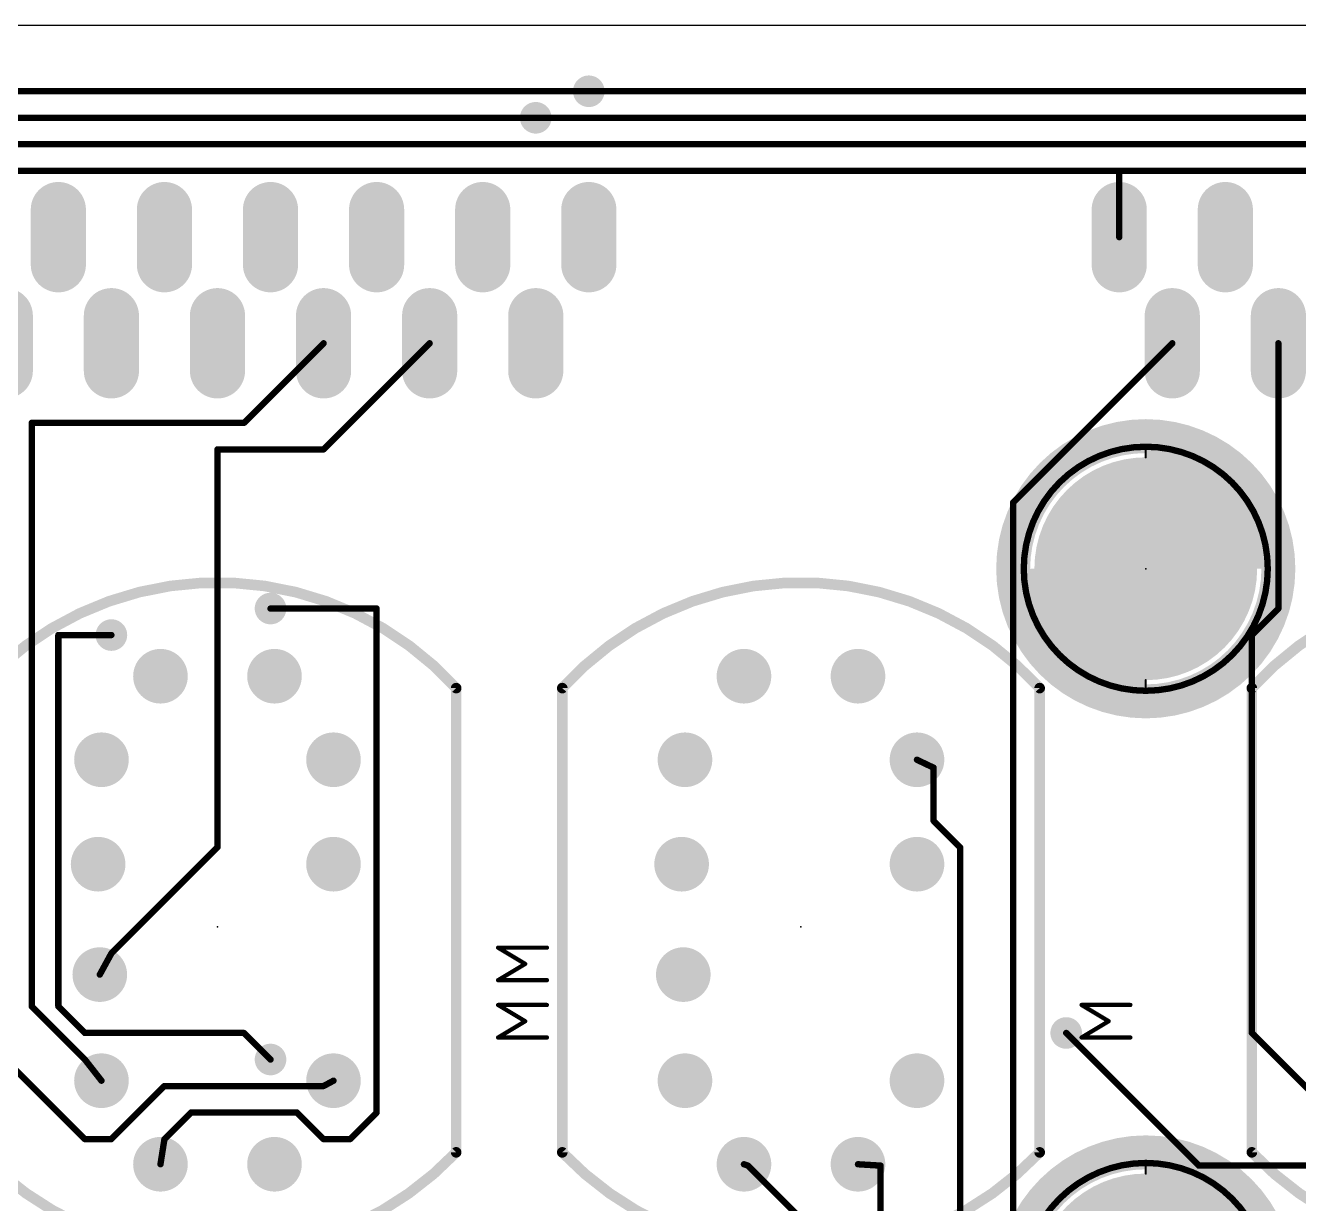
# Model space of a CAD drawing. Extents: x 19.1 to 113, y 9.2 to 52.1.
# Drawn here: x 53.82 to 84.3, y 23.86 to 52.06 of the extents above; entities that cross this region are included whole.
import ezdxf

# ---------------------------------------------------------------- set-up
doc = ezdxf.new("R2010")
doc.units = 0
for name, color, linetype in [('1', 22, 'CONTINUOUS'), ('17', 82, 'CONTINUOUS'), ('18', 82, 'CONTINUOUS'), ('20', 30, 'CONTINUOUS'), ('21', 253, 'CONTINUOUS'), ('23', 7, 'CONTINUOUS'), ('25', 253, 'CONTINUOUS'), ('39', 22, 'CONTINUOUS'), ('51', 253, 'CONTINUOUS')]:
    doc.layers.add(name, color=color, linetype=linetype)

# ---------------------------------------------------------------- blocks, each defined once
blk = doc.blocks.new('ROUNDP')
at = {"const_width": 0.5}
blk.add_lwpolyline([(0, -0.25, 1), (0, 0.25, 1), (0, -0.25)], format="xyb", dxfattribs=at)
blk = doc.blocks.new('LONGP100')
at = {"const_width": 1}
blk.add_lwpolyline([(-0.5, 0), (0.5, 0)], dxfattribs=at)
at = {"const_width": 0.5}
for points in [[(-0.5, 0.25, 1), (-0.5, -0.25)], [(0.5, -0.25, 1), (0.5, 0.25)]]:
    blk.add_lwpolyline(points, format="xyb", dxfattribs=at)
blk = doc.blocks.new('ROUNDV')
at = {"const_width": 0.5}
blk.add_lwpolyline([(0, -0.25, 1), (0, 0.25, 1), (0, -0.25)], format="xyb", dxfattribs=at)

msp = doc.modelspace()

# ---------------------------------------------------------------- linework, layer by layer
at = {"layer": '1', "const_width": 0.1524}
for points in [[(67.31, 50.4825), (39.6875, 50.4825)], [(97.79, 50.4825), (67.31, 50.4825)], [(66.04, 49.8475), (38.4175, 49.8475)], [(96.52, 49.8475), (66.04, 49.8475)], [(110.8075, 49.2125), (50.8, 49.2125)], [(80.01, 48.5775), (49.53, 48.5775)], [(110.8075, 48.5775), (80.01, 48.5775)], [(80.01, 46.99), (80.01, 48.5775)], [(60.96, 44.45), (59.055, 42.545)], [(63.5, 44.45), (60.96, 41.91)], [(77.47, 40.64), (81.28, 44.45)], [(83.82, 44.45), (83.82, 38.1)], [(53.975, 42.545), (53.975, 28.575)], [(59.055, 42.545), (53.975, 42.545)], [(58.42, 41.91), (58.42, 32.385)], [(60.96, 41.91), (58.42, 41.91)], [(77.47, 18.415), (77.47, 40.64)], [(59.69, 38.1), (62.23, 38.1)], [(62.23, 38.1), (62.23, 26.035)], [(83.82, 38.1), (83.185, 37.465)], [(54.61, 37.465), (54.61, 28.575)], [(55.88, 37.465), (54.61, 37.465)], [(83.185, 37.465), (83.185, 27.94)], [(75.565, 34.29), (75.1674, 34.48)], [(75.565, 33.02), (75.565, 34.29)], [(76.2, 32.385), (75.565, 33.02)], [(58.42, 32.385), (55.88, 29.845)], [(76.2, 14.2875), (76.2, 32.385)], [(55.88, 29.845), (55.6024, 29.3375)], [(53.975, 28.575), (55.245, 27.305)], [(54.61, 28.575), (55.245, 27.94)], [(55.245, 27.94), (59.055, 27.94)], [(59.055, 27.94), (59.69, 27.305)], [(78.74, 27.94), (81.915, 24.765)], [(83.185, 27.94), (85.725, 25.4)], [(53.34, 27.305), (55.245, 25.4)], [(55.245, 27.305), (55.6424, 26.7975)], [(60.96, 26.67), (61.1974, 26.7975)], [(55.88, 25.4), (57.15, 26.67)], [(57.15, 26.67), (60.96, 26.67)], [(57.785, 26.035), (57.15, 25.4)], [(60.325, 26.035), (57.785, 26.035)], [(60.96, 25.4), (60.325, 26.035)], [(62.23, 26.035), (61.595, 25.4)], [(55.245, 25.4), (55.88, 25.4)], [(57.15, 25.4), (57.0549, 24.7975)], [(61.595, 25.4), (60.96, 25.4)], [(71.12, 24.765), (71.0249, 24.7975)], [(72.39, 23.495), (71.12, 24.765)], [(74.295, 24.765), (73.7549, 24.7975)], [(74.295, 17.145), (74.295, 24.765)], [(81.915, 24.765), (86.995, 24.765)]]:
    msp.add_lwpolyline(points, dxfattribs=at)
at = {"layer": '1', "const_width": 0.0762}
for points in [[(67.31, 50.5206, 1), (67.31, 50.4444)], [(67.31, 50.4444, 1), (67.31, 50.5206)], [(66.04, 49.8856, 1), (66.04, 49.8094)], [(66.04, 49.8094, 1), (66.04, 49.8856)], [(80.01, 48.6156, 1), (80.01, 48.5394)], [(80.0481, 48.5775, 1), (79.9719, 48.5775)], [(80.01, 48.5394, 1), (80.01, 48.6156)], [(79.9719, 46.99, 1), (80.0481, 46.99)], [(60.9869, 44.4231, 1), (60.9331, 44.4769)], [(63.5269, 44.4231, 1), (63.4731, 44.4769)], [(81.3069, 44.4231, 1), (81.2531, 44.4769)], [(83.8581, 44.45, 1), (83.7819, 44.45)], [(54.0131, 42.545, 1), (53.9369, 42.545)], [(53.975, 42.5831, 1), (53.975, 42.5069)], [(59.0281, 42.5719, 1), (59.0819, 42.5181)], [(59.055, 42.5069, 1), (59.055, 42.5831)], [(58.4581, 41.91, 1), (58.3819, 41.91)], [(58.42, 41.9481, 1), (58.42, 41.8719)], [(60.9331, 41.9369, 1), (60.9869, 41.8831)], [(60.96, 41.8719, 1), (60.96, 41.9481)], [(77.5081, 40.64, 1), (77.4319, 40.64)], [(77.4431, 40.6669, 1), (77.4969, 40.6131)], [(59.69, 38.1381, 1), (59.69, 38.0619)], [(62.2681, 38.1, 1), (62.1919, 38.1)], [(62.23, 38.0619, 1), (62.23, 38.1381)], [(83.7819, 38.1, 1), (83.8581, 38.1)], [(83.8469, 38.0731, 1), (83.7931, 38.1269)], [(54.6481, 37.465, 1), (54.5719, 37.465)], [(54.61, 37.5031, 1), (54.61, 37.4269)], [(55.88, 37.4269, 1), (55.88, 37.5031)], [(83.2231, 37.465, 1), (83.1469, 37.465)], [(83.1581, 37.4919, 1), (83.2119, 37.4381)], [(75.1838, 34.5144, 1), (75.151, 34.4456)], [(75.6031, 34.29, 1), (75.5269, 34.29)], [(75.5486, 34.2556, 1), (75.5814, 34.3244)], [(75.5269, 33.02, 1), (75.6031, 33.02)], [(75.5919, 33.0469, 1), (75.5381, 32.9931)], [(58.3819, 32.385, 1), (58.4581, 32.385)], [(58.4469, 32.3581, 1), (58.3931, 32.4119)], [(76.2381, 32.385, 1), (76.1619, 32.385)], [(76.1731, 32.3581, 1), (76.2269, 32.4119)], [(55.8531, 29.8719, 1), (55.9069, 29.8181)], [(55.9134, 29.8267, 1), (55.8466, 29.8633)], [(55.569, 29.3558, 1), (55.6358, 29.3192)], [(53.9369, 28.575, 1), (54.0131, 28.575)], [(54.0019, 28.6019, 1), (53.9481, 28.5481)], [(54.5719, 28.575, 1), (54.6481, 28.575)], [(54.6369, 28.6019, 1), (54.5831, 28.5481)], [(55.245, 27.9781, 1), (55.245, 27.9019)], [(55.2181, 27.9131, 1), (55.2719, 27.9669)], [(59.0819, 27.9669, 1), (59.0281, 27.9131)], [(59.055, 27.9019, 1), (59.055, 27.9781)], [(78.7669, 27.9669, 1), (78.7131, 27.9131)], [(83.1469, 27.94, 1), (83.2231, 27.94)], [(83.2119, 27.9669, 1), (83.1581, 27.9131)], [(55.275, 27.3285, 1), (55.215, 27.2815)], [(55.2181, 27.2781, 1), (55.2719, 27.3319)], [(59.6631, 27.2781, 1), (59.7169, 27.3319)], [(55.6124, 26.774, 1), (55.6724, 26.821)], [(61.2154, 26.7639, 1), (61.1794, 26.8311)], [(57.15, 26.7081, 1), (57.15, 26.6319)], [(57.1769, 26.6431, 1), (57.1231, 26.6969)], [(60.942, 26.7036, 1), (60.978, 26.6364)], [(60.96, 26.6319, 1), (60.96, 26.7081)], [(57.785, 26.0731, 1), (57.785, 25.9969)], [(57.8119, 26.0081, 1), (57.7581, 26.0619)], [(60.3519, 26.0619, 1), (60.2981, 26.0081)], [(60.325, 25.9969, 1), (60.325, 26.0731)], [(62.1919, 26.035, 1), (62.2681, 26.035)], [(62.2569, 26.0081, 1), (62.2031, 26.0619)], [(55.245, 25.4381, 1), (55.245, 25.3619)], [(55.2181, 25.3731, 1), (55.2719, 25.4269)], [(55.8531, 25.4269, 1), (55.9069, 25.3731)], [(55.88, 25.3619, 1), (55.88, 25.4381)], [(57.1231, 25.4269, 1), (57.1769, 25.3731)], [(57.1876, 25.3941, 1), (57.1124, 25.4059)], [(60.96, 25.4381, 1), (60.96, 25.3619)], [(60.9331, 25.3731, 1), (60.9869, 25.4269)], [(61.5681, 25.4269, 1), (61.6219, 25.3731)], [(61.595, 25.3619, 1), (61.595, 25.4381)], [(57.0173, 24.8034, 1), (57.0925, 24.7916)], [(71.0372, 24.8336, 1), (71.0126, 24.7614)], [(71.1469, 24.7919, 1), (71.0931, 24.7381)], [(71.1077, 24.7289, 1), (71.1323, 24.8011)], [(73.7572, 24.8355, 1), (73.7526, 24.7595)], [(74.3331, 24.765, 1), (74.2569, 24.765)], [(74.2927, 24.727, 1), (74.2973, 24.803)], [(81.915, 24.8031, 1), (81.915, 24.7269)], [(81.8881, 24.7381, 1), (81.9419, 24.7919)]]:
    msp.add_lwpolyline(points, format="xyb", dxfattribs=at)
at = {"layer": '20'}
msp.add_line((113.01, 52.0575), (19.05, 52.0575), dxfattribs=at)
at = {"layer": '21'}
for points, const_width in [([(80.645, 36.1315, 1), (80.645, 41.9735, 1), (80.645, 36.1315)], 0.1524), ([(80.6577, 41.9735, 1), (80.6323, 41.9735)], 0.0254), ([(80.6323, 41.7195, 1), (80.6577, 41.7195)], 0.0254), ([(80.645, 37.5525, 1), (80.645, 40.5525, 1), (80.645, 37.5525)], 0.2032), ([(64.1349, 36.195, 0.4424), (52.7049, 36.195)], 0.254), ([(78.1049, 36.195, 0.4424), (66.6749, 36.195)], 0.254), ([(94.6149, 36.195, 0.4424), (83.1849, 36.195)], 0.254), ([(64.1984, 36.195, 1), (64.0714, 36.195)], 0.127), ([(64.0879, 36.1523, 1), (64.1819, 36.2377)], 0.127), ([(66.7384, 36.195, 1), (66.6114, 36.195)], 0.127), ([(66.6279, 36.2377, 1), (66.7219, 36.1523)], 0.127), ([(66.7385, 36.195, 1), (66.6115, 36.195)], 0.127), ([(78.1684, 36.195, 1), (78.0414, 36.195)], 0.127), ([(78.0579, 36.1523, 1), (78.1519, 36.2377)], 0.127), ([(80.6577, 36.3855, 1), (80.6323, 36.3855)], 0.0254), ([(83.2484, 36.195, 1), (83.1214, 36.195)], 0.127), ([(83.1379, 36.2377, 1), (83.2319, 36.1523)], 0.127), ([(83.2485, 36.195, 1), (83.1215, 36.195)], 0.127), ([(80.6323, 36.1315, 1), (80.6577, 36.1315)], 0.0254), ([(52.7049, 25.0825, 0.4279), (64.1349, 25.0825)], 0.254), ([(64.0714, 25.0825, 1), (64.1984, 25.0825)], 0.127), ([(64.1808, 25.0387, 1), (64.089, 25.1263)], 0.127), ([(66.6749, 25.0825, 0.4279), (78.1049, 25.0825)], 0.254), ([(66.6114, 25.0825, 1), (66.7384, 25.0825)], 0.127), ([(66.7208, 25.1263, 1), (66.629, 25.0387)], 0.127), ([(66.6115, 25.0825, 1), (66.7385, 25.0825)], 0.127), ([(78.0414, 25.0825, 1), (78.1684, 25.0825)], 0.127), ([(78.1508, 25.0387, 1), (78.059, 25.1263)], 0.127), ([(83.1849, 25.0825, 0.4279), (94.6149, 25.0825)], 0.254), ([(83.1214, 25.0825, 1), (83.2484, 25.0825)], 0.127), ([(83.2308, 25.1263, 1), (83.139, 25.0387)], 0.127), ([(83.1215, 25.0825, 1), (83.2485, 25.0825)], 0.127), ([(80.645, 18.9865, 1), (80.645, 24.8285, 1), (80.645, 18.9865)], 0.1524), ([(80.6577, 24.8285, 1), (80.6323, 24.8285)], 0.0254), ([(80.6323, 24.5745, 1), (80.6577, 24.5745)], 0.0254)]:
    msp.add_lwpolyline(points, format="xyb", dxfattribs=dict(at, const_width=const_width))
for points, const_width in [([(80.645, 41.9735), (80.645, 41.7195)], 0.0508), ([(64.1349, 25.0825), (64.1349, 36.195)], 0.254), ([(66.6749, 36.195), (66.6749, 25.0825)], 0.254), ([(66.675, 25.0825), (66.675, 36.195)], 0.254), ([(78.1049, 25.0825), (78.1049, 36.195)], 0.254), ([(80.645, 36.3855), (80.645, 36.1315)], 0.0508), ([(83.1849, 36.195), (83.1849, 25.0825)], 0.254), ([(83.185, 25.0825), (83.185, 36.195)], 0.254), ([(80.645, 24.8285), (80.645, 24.5745)], 0.0508)]:
    msp.add_lwpolyline(points, dxfattribs=dict(at, const_width=const_width))
at = {"layer": '23'}
for p in [(80.645, 39.0525), (58.42, 30.48), (72.39, 30.48)]:
    msp.add_point(p, dxfattribs=at)
at = {"layer": '25', "const_width": 0.1016}
for points in [[(65.7874, 29.5931), (65.1383, 29.9825)], [(65.1383, 29.9825), (66.3067, 29.9825)], [(65.1383, 29.2036), (65.7874, 29.5931)], [(66.3067, 29.2036), (65.1383, 29.2036)], [(65.7874, 28.2215), (65.1383, 28.6109)], [(65.1383, 28.6109), (66.3067, 28.6109)], [(79.7574, 28.2215), (79.1083, 28.6109)], [(79.1083, 28.6109), (80.2767, 28.6109)], [(65.1383, 27.832), (65.7874, 28.2215)], [(79.1083, 27.832), (79.7574, 28.2215)], [(66.3067, 27.832), (65.1383, 27.832)], [(80.2767, 27.832), (79.1083, 27.832)]]:
    msp.add_lwpolyline(points, dxfattribs=at)
at = {"layer": '25', "const_width": 0.0508}
for points in [[(65.1514, 30.0043, 1), (65.1252, 29.9608)], [(65.1383, 30.0079, 1), (65.1383, 29.9571)], [(66.3067, 29.9571, 1), (66.3067, 30.0079)], [(65.8005, 29.5713, 1), (65.7743, 29.6148)], [(65.7743, 29.5713, 1), (65.8005, 29.6148)], [(65.1383, 29.229, 1), (65.1383, 29.1782)], [(65.1252, 29.2254, 1), (65.1514, 29.1818)], [(66.3067, 29.1782, 1), (66.3067, 29.229)], [(65.1514, 28.6327, 1), (65.1252, 28.5892)], [(65.1383, 28.6363, 1), (65.1383, 28.5855)], [(66.3067, 28.5855, 1), (66.3067, 28.6363)], [(79.1214, 28.6327, 1), (79.0952, 28.5892)], [(79.1083, 28.6363, 1), (79.1083, 28.5855)], [(80.2767, 28.5855, 1), (80.2767, 28.6363)], [(65.8005, 28.1997, 1), (65.7743, 28.2432)], [(65.7743, 28.1997, 1), (65.8005, 28.2432)], [(79.7705, 28.1997, 1), (79.7443, 28.2432)], [(79.7443, 28.1997, 1), (79.7705, 28.2432)], [(65.1383, 27.8574, 1), (65.1383, 27.8066)], [(65.1252, 27.8538, 1), (65.1514, 27.8102)], [(66.3067, 27.8066, 1), (66.3067, 27.8574)], [(79.1083, 27.8574, 1), (79.1083, 27.8066)], [(79.0952, 27.8538, 1), (79.1214, 27.8102)], [(80.2767, 27.8066, 1), (80.2767, 27.8574)]]:
    msp.add_lwpolyline(points, format="xyb", dxfattribs=at)
at = {"layer": '39', "const_width": 0.8128}
for points in [[(80.645, 35.8775, 1), (80.645, 42.2275, 1), (80.645, 35.8775)], [(80.645, 18.7325, 1), (80.645, 25.0825, 1), (80.645, 18.7325)]]:
    msp.add_lwpolyline(points, format="xyb", dxfattribs=at)
at = {"layer": '51'}
for points, const_width in [([(82.423, 39.0525, 0.4142), (80.645, 40.8305)], 2.286), ([(78.867, 39.0525, 0.4142), (80.645, 37.2745)], 2.286), ([(80.645, 38.4175, 1), (80.645, 39.6875, 1), (80.645, 38.4175)], 0.4572), ([(82.423, 21.9075, 0.4142), (80.645, 23.6855)], 2.286)]:
    msp.add_lwpolyline(points, format="xyb", dxfattribs=dict(at, const_width=const_width))

# ---------------------------------------------------------------- block references
at = {"layer": '17', "xscale": 1.3208, "yscale": 1.3208, "rotation": 270}
for p in [(54.61, 46.99), (57.15, 46.99), (59.69, 46.99), (62.23, 46.99), (64.77, 46.99), (67.31, 46.99), (80.01, 46.99), (82.55, 46.99), (53.34, 44.45), (55.88, 44.45), (58.42, 44.45), (60.96, 44.45), (63.5, 44.45), (66.04, 44.45), (81.28, 44.45), (83.82, 44.45)]:
    msp.add_blockref('LONGP100', p, dxfattribs=at)
at = {"layer": '17'}
for p, xscale, yscale in [((80.645, 39.0525), 5.334, 5.334), ((57.0549, 36.48), 1.308, 1.308), ((59.7849, 36.48), 1.308, 1.308), ((71.0249, 36.48), 1.308, 1.308), ((73.7549, 36.48), 1.308, 1.308), ((55.6424, 34.48), 1.308, 1.308), ((61.1974, 34.48), 1.308, 1.308), ((69.6124, 34.48), 1.308, 1.308), ((75.1674, 34.48), 1.308, 1.308), ((55.5624, 31.98), 1.308, 1.308), ((61.1974, 31.98), 1.308, 1.308), ((69.5324, 31.98), 1.308, 1.308), ((75.1674, 31.98), 1.308, 1.308), ((55.6024, 29.3375), 1.308, 1.308), ((69.5724, 29.3375), 1.308, 1.308), ((55.6424, 26.7975), 1.308, 1.308), ((61.1974, 26.7975), 1.308, 1.308), ((69.6124, 26.7975), 1.308, 1.308), ((75.1674, 26.7975), 1.308, 1.308), ((57.0549, 24.7975), 1.308, 1.308), ((59.7849, 24.7975), 1.308, 1.308), ((71.0249, 24.7975), 1.308, 1.308), ((73.7549, 24.7975), 1.308, 1.308), ((80.645, 21.9075), 5.334, 5.334)]:
    msp.add_blockref('ROUNDP', p, dxfattribs=dict(at, xscale=xscale, yscale=yscale))
at = {"layer": '18', "xscale": 0.7564, "yscale": 0.7564}
for p in [(67.31, 50.4825), (67.31, 50.4825), (66.04, 49.8475), (66.04, 49.8475), (59.69, 38.1), (59.69, 38.1), (55.88, 37.465), (55.88, 37.465), (78.74, 27.94), (78.74, 27.94), (59.69, 27.305), (59.69, 27.305)]:
    msp.add_blockref('ROUNDV', p, dxfattribs=at)

doc.saveas('drawing.dxf')
